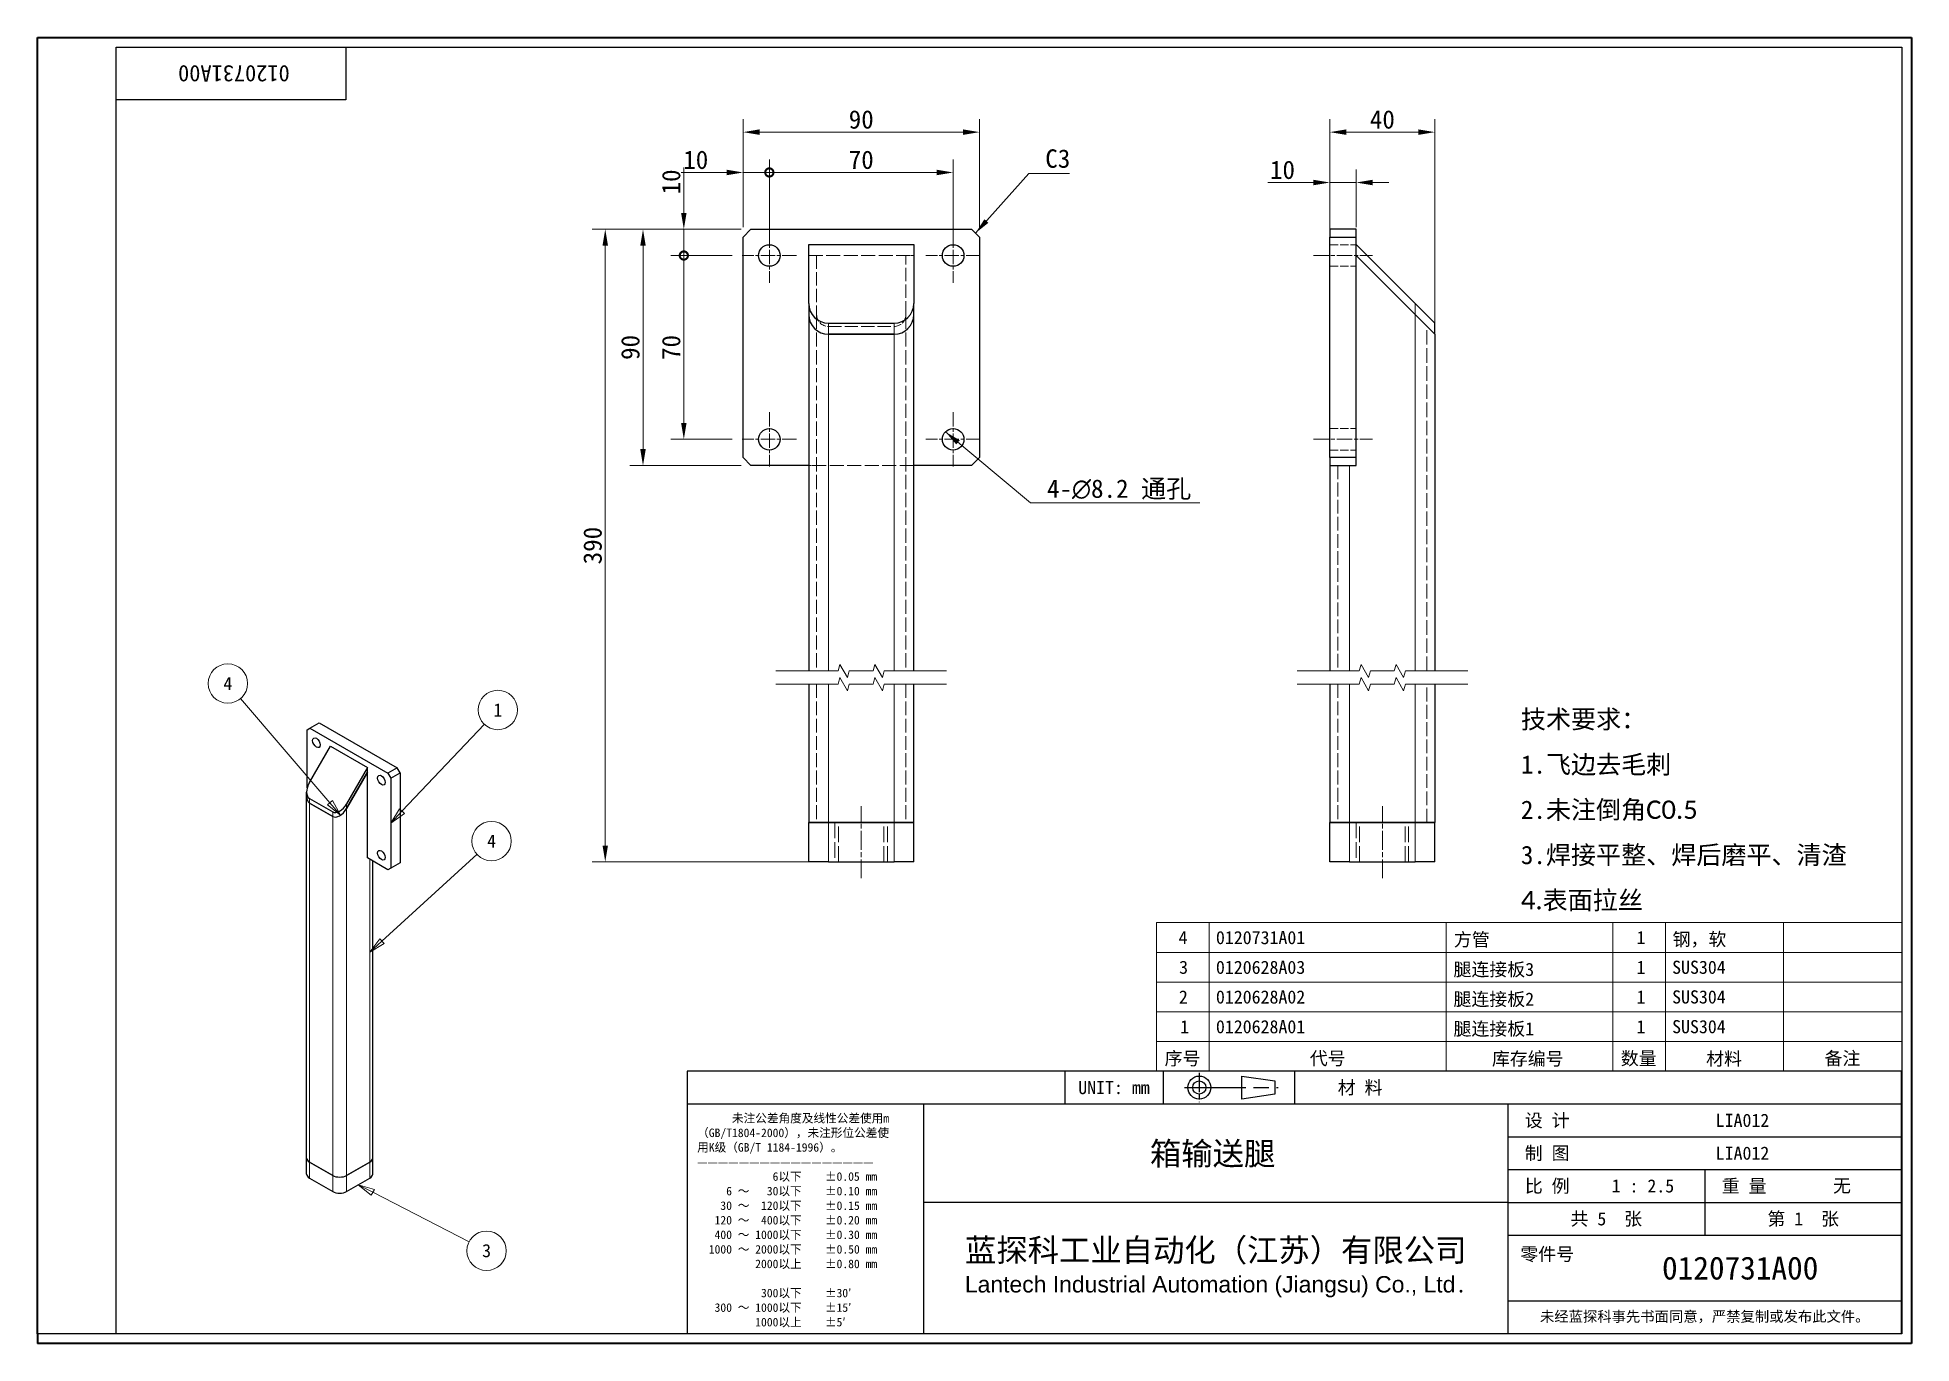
# Model space of a CAD drawing. Header units: millimetres. Extents: x 15 to 729, y 14 to 511.
import ezdxf
from ezdxf.enums import TextEntityAlignment as Align

# ---------------------------------------------------------------- set-up
doc = ezdxf.new("R2010")
doc.units = ezdxf.units.MM
doc.header["$LTSCALE"] = 2.5
doc.linetypes.add('CHAIN', pattern=[0.3543, 0.2362, -0.0295, 0.0591, -0.0295])
doc.linetypes.add('DASHED', pattern=[0.2067, 0.1654, -0.0413])
for name, color, linetype, lineweight in [('1', 7, 'Continuous', 18), ('可见 (ISO)', 7, 'Continuous', 25), ('可见窄的 (ISO)', 7, 'Continuous', 18), ('图框 (ISO)', 7, 'Continuous', 35), ('标题 (ISO)', 7, 'Continuous', 25)]:
    doc.layers.add(name, color=color, linetype=linetype, lineweight=lineweight)
for name, color, linetype, lineweight, true_color in [('中心标记 (ISO)', 1, 'CHAIN', 18, 0xff0000), ('中心线 (ISO)', 1, 'CHAIN', 18, 0xff0000), ('尺寸 (ISO)', 7, 'Continuous', 18, 0x008000), ('折线 (ISO)', 7, 'Continuous', 18, 0x008000), ('符号 (ISO)', 7, 'Continuous', 18, 0x008000), ('隐藏 (ISO)', 5, 'DASHED', 18, 0x0000ff)]:
    doc.layers.add(name, color=color, linetype=linetype, lineweight=lineweight, true_color=true_color)
doc.styles.add('文本样式164', font='SimSun.ttf')
doc.styles.add('文本样式165', font='SimSun.ttf')
doc.styles.add('文本样式74', font='SimSun.ttf')
doc.styles.add('最新国标', font='simfang.ttf')
doc.styles.add('注释文本 (ISO)', font='simfang.ttf')
doc.dimstyles.new('默认 (GB)', dxfattribs={"dimscale": 2.5, "dimtxt": 2.8, "dimasz": 2.5, "dimexe": 2, "dimexo": 1.5, "dimgap": 0.5, "dimtad": 1, "dimtoh": 1, "dimdsep": 46, "dimtxsty": '最新国标', "dimcen": 0.09, "dimdle": 10, "dimclrd": 256, "dimclre": 256, "dimclrt": 256, "dimaunit": 1, "dimadec": 3, "dimazin": 2, "dimtfac": 0.535714, "dimtdec": 3, "dimtmove": 0, "dimatfit": 3, "dimfxl": 0, "dimtolj": 1, "dimlwd": -1, "dimlwe": -1, "dimarcsym": 0})
doc.dimstyles.new('默认 (GB)$7', dxfattribs={"dimscale": 2.5, "dimtxt": 2.8, "dimasz": 2.5, "dimexe": 2, "dimexo": 1.5, "dimgap": 0.5, "dimtad": 1, "dimtoh": 1, "dimdsep": 46, "dimtxsty": '最新国标', "dimcen": 0.09, "dimdle": 10, "dimclrd": 256, "dimclre": 256, "dimclrt": 256, "dimaunit": 1, "dimadec": 3, "dimazin": 2, "dimtfac": 0.535714, "dimtdec": 3, "dimtmove": 0, "dimatfit": 3, "dimfxl": 0, "dimtolj": 1, "dimlwd": -1, "dimlwe": -1, "dimarcsym": 0})

# ---------------------------------------------------------------- blocks, each defined once
blk = doc.blocks.new('图框 最新国标')
at = {"layer": '图框 (ISO)'}
for p, q in [((6, 7), (6, 204.5)), ((6, 204.5), (291.5, 204.5)), ((291.5, 204.5), (291.5, 5.5)), ((6, 7), (6, 5.5)), ((6, 7), (6, 5.5)), ((291.5, 5.5), (6, 5.5))]:
    blk.add_line(p, q, dxfattribs=at)
at = {"layer": '图框 (ISO)', "color": 7, "linetype": 'Continuous', "lineweight": 25}
for p, q in [((18, 203), (290, 203)), ((18, 7), (18, 203)), ((18, 203), (290, 203)), ((53, 203), (53, 195)), ((290, 203), (290, 7)), ((290, 203), (290, 7)), ((53, 195), (18, 195)), ((290, 7), (6, 7)), ((290, 7), (18, 7))]:
    blk.add_line(p, q, dxfattribs=at)
at = {"layer": '图框 (ISO)', "style": '文本样式74'}
blk.add_attdef('零件代号_001', (44.43, 200.25), '', height=2.5, rotation=180, dxfattribs=at)
blk = doc.blocks.new('标题栏 最新国标')
at = {"layer": '标题 (ISO)'}
for p, q in [((381.98, -183.84), (196.98, -183.84)), ((196.98, -183.84), (196.98, -223.84)), ((254.48, -183.84), (254.48, -188.84)), ((269.48, -183.84), (269.48, -188.84)), ((281.48, -188.09), (281.48, -184.59)), ((281.48, -184.59), (286.48, -185.34)), ((286.48, -185.34), (286.48, -187.34)), ((289.48, -183.84), (289.48, -188.84)), ((381.98, -223.84), (381.98, -183.84)), ((383.48, -183.84), (383.48, -225.34)), ((286.48, -187.34), (281.48, -188.09)), ((196.98, -188.84), (381.98, -188.84)), ((232.98, -188.84), (232.98, -223.84)), ((321.98, -188.84), (321.98, -223.84)), ((321.98, -193.84), (381.98, -193.84)), ((321.98, -198.84), (381.98, -198.84)), ((351.98, -198.84), (351.98, -208.84)), ((321.98, -203.84), (232.98, -203.84)), ((321.98, -203.84), (381.98, -203.84)), ((321.98, -208.84), (381.98, -208.84)), ((321.98, -218.84), (381.98, -218.84)), ((196.98, -223.84), (381.98, -223.84)), ((383.48, -225.34), (196.98, -225.34))]:
    blk.add_line(p, q, dxfattribs=at)
at = {"layer": '标题 (ISO)', "linetype": 'CHAIN', "ltscale": 5.000333}
blk.add_line((274.98, -184.09), (274.98, -188.59), dxfattribs=at)
at = {"layer": '标题 (ISO)', "linetype": 'CHAIN', "ltscale": 15.834605}
blk.add_line((272.73, -186.34), (286.98, -186.34), dxfattribs=at)
at = {"layer": '标题 (ISO)'}
for radius in [1.75, 1]:
    blk.add_circle((274.98, -186.34), radius, dxfattribs=at)
at = {"layer": '1', "style": '文本样式164'}
for s, p in [('UNIT: mm', (261.98, -186.34)), ('材 料', (299.48, -186.34)), ('设 计', (327.98, -191.34)), ('制 图', (327.98, -196.34)), ('比 例', (327.98, -201.34)), ('重 量', (357.98, -201.34)), ('共 5  张', (336.98, -206.34)), ('第 1  张', (366.98, -206.34))]:
    blk.add_text(s, height=2, dxfattribs=at).set_placement(p, align=Align.MIDDLE_CENTER)
at = {"layer": '标题 (ISO)', "style": '注释文本 (ISO)'}
for s, insert, char_height, attachment_point, line_spacing_factor in [('\\fSimSun|b0|i0;{\\H1.3000;      未注公差角度及线性公差使用m\\P}\\fSimSun|b0|i0;{\\H1.3000;（GB/T1804-2000），未注形位公差使\\P}\\fSimSun|b0|i0;{\\H1.3000;用K级（GB/T 1184-1996）。\\P}\\fSimSun|b0|i0;{\\H1.3000;—————————————————\\P}\\fSimSun|b0|i0;{\\H1.3000;             6以下    ±0.05 mm\\P}\\fSimSun|b0|i0;{\\H1.3000;     6 ～   30以下    ±0.10 mm\\P}\\fSimSun|b0|i0;{\\H1.3000;    30 ～  120以下    ±0.15 mm\\P}\\fSimSun|b0|i0;{\\H1.3000;   120 ～  400以下    ±0.20 mm\\P}\\fSimSun|b0|i0;{\\H1.3000;   400 ～ 1000以下    ±0.30 mm\\P}\\fSimSun|b0|i0;{\\H1.3000;  1000 ～ 2000以下    ±0.50 mm\\P}\\fSimSun|b0|i0;{\\H1.3000;          2000以上    ±0.80 mm\\P}\\fSimSun|b0|i0;{\\H1.3000;\\P}\\fSimSun|b0|i0;{\\H1.3000;           300以下    ±30′\\P}\\fSimSun|b0|i0;{\\H1.3000;   300 ～ 1000以下    ±15′\\P}\\fSimSun|b0|i0;{\\H1.3000;          1000以上    ±5′}', (198.48, -206.63), 1.3, 4, 1.023913), ('{\\fMicrosoft YaHei|b0|i0|c134|p34;\\H1.75x;蓝探科工业自动化（江苏）有限公司\\P\\fArial|b0|i0|c0|p34;\\H0.71429x;Lantech Industrial Automation (Jiangsu) Co., Ltd\\fFangSong|b0|i0|c134|p49;.\\H1.15195x; }', (277.48, -213.84), 2, 5, 0.978695)]:
    blk.add_mtext(s, dxfattribs=dict(at, insert=insert, char_height=char_height, attachment_point=attachment_point, line_spacing_factor=line_spacing_factor))
at = {"layer": '标题 (ISO)', "attachment_point": 5, "style": '注释文本 (ISO)'}
for s, insert, char_height in [('\\fFangSong|b0|i0;零件号', (327.98, -211.84), 2), ('\\fSimSun|b0|i0;{\\H1.6000;未经蓝探科事先书面同意，严禁复制或发布此文件。}', (351.98, -221.34), 1.6)]:
    blk.add_mtext(s, dxfattribs=dict(at, insert=insert, char_height=char_height))
at = {"layer": '标题 (ISO)', "style": '注释文本 (ISO)'}
blk.add_attdef('材料', text='', height=2, dxfattribs=at).set_placement((324.48, -186.34), align=Align.MIDDLE_CENTER)
at = {"layer": '标题 (ISO)'}
for tag, p, height, style in [('设计人_001', (353.65, -192.33), 2, '注释文本 (ISO)'), ('库存编号_001', (267.46, -198.15), 3.5, '文本样式165'), ('设计人_001', (353.65, -197.33), 2, '注释文本 (ISO)'), ('视图比例_001', (337.8, -202.33), 2, '注释文本 (ISO)'), ('质量\\P3;_001', (371.53, -202.3), 2, '注释文本 (ISO)'), ('零件代号_001', (345.48, -215.59), 3.5, '文本样式165')]:
    blk.add_attdef(tag, p, '', height=height, dxfattribs=dict(at, style=style))
blk = doc.blocks.new('明细栏')
at = {"layer": '符号 (ISO)'}
for p, q in [((290, 69.63), (176.48, 69.63)), ((176.48, 69.63), (176.48, 51.53)), ((184.48, 69.63), (184.48, 51.53)), ((220.6, 69.63), (220.6, 51.53)), ((246, 69.63), (246, 51.53)), ((254, 69.63), (254, 51.53)), ((272, 69.63), (272, 51.53)), ((290, 69.63), (290, 51.53)), ((290, 65.1), (176.48, 65.1)), ((290, 60.58), (176.48, 60.58)), ((290, 56.05), (176.48, 56.05)), ((290, 51.53), (176.48, 51.53)), ((176.48, 47), (176.48, 51.53)), ((184.48, 47), (184.48, 51.53)), ((220.6, 47), (220.6, 51.53)), ((246, 47), (246, 51.53)), ((254, 47), (254, 51.53)), ((272, 47), (272, 51.53)), ((290, 47), (290, 51.53)), ((290, 47), (176.48, 47))]:
    blk.add_line(p, q, dxfattribs=at)
at = {"layer": '符号 (ISO)', "char_height": 2, "attachment_point": 7, "style": '注释文本 (ISO)'}
for s, insert in [('4', (179.84, 66.35)), ('0120731A01', (185.53, 66.32)), ('方管', (221.79, 65.83)), ('1', (249.61, 66.35)), ('钢，软', (255.1, 65.81)), ('3', (179.92, 61.8)), ('0120628A03', (185.53, 61.79)), ('腿连接板3', (221.73, 61.28)), ('1', (249.61, 61.82)), ('SUS304', (255.03, 61.8)), ('2', (179.89, 57.3)), ('0120628A02', (185.53, 57.27)), ('腿连接板2', (221.73, 56.75)), ('1', (249.61, 57.3)), ('SUS304', (255.03, 57.28)), ('1', (180.09, 52.77)), ('0120628A01', (185.53, 52.74)), ('腿连接板1', (221.73, 52.23)), ('1', (249.61, 52.77)), ('SUS304', (255.03, 52.75)), ('序号', (177.71, 47.71)), ('代号', (199.83, 47.73)), ('库存编号', (227.58, 47.66)), ('数量', (247.21, 47.72)), ('材料', (260.21, 47.68)), ('备注', (278.25, 47.74))]:
    blk.add_mtext(s, dxfattribs=dict(at, insert=insert))
blk = doc.blocks.new('引出序号1')
at = {"layer": '符号 (ISO)'}
for p, q in [((61.53, 86.61), (74.08, 99.85)), ((61.17, 86.95), (59.81, 84.8)), ((61.53, 86.61), (59.81, 84.8)), ((59.81, 84.8), (61.9, 86.27)), ((61.9, 86.27), (61.17, 86.95))]:
    blk.add_line(p, q, dxfattribs=at)
at = {"layer": '符号 (ISO)', "flags": 128}
blk.add_lwpolyline([(61.17, 86.95), (59.81, 84.8), (61.9, 86.27), (61.17, 86.95)], dxfattribs=at)
at = {"layer": '符号 (ISO)'}
blk.add_circle((76.13, 102.03), 3, dxfattribs=at)
blk.add_solid([(61.17, 86.95), (59.81, 84.8), (61.9, 86.27), (61.17, 86.95)], dxfattribs=at)
at = {"layer": '符号 (ISO)', "insert": (76.13, 102.03), "char_height": 2, "attachment_point": 5, "style": '注释文本 (ISO)'}
blk.add_mtext('1', dxfattribs=at)
blk = doc.blocks.new('引出序号2')
at = {"layer": '符号 (ISO)'}
for p, q in [((58.48, 66.81), (72.97, 80.04)), ((58.14, 67.18), (56.63, 65.13)), ((58.48, 66.81), (56.63, 65.13)), ((56.63, 65.13), (58.82, 66.44)), ((58.82, 66.44), (58.14, 67.18))]:
    blk.add_line(p, q, dxfattribs=at)
at = {"layer": '符号 (ISO)', "flags": 128}
blk.add_lwpolyline([(58.14, 67.18), (56.63, 65.13), (58.82, 66.44), (58.14, 67.18)], dxfattribs=at)
at = {"layer": '符号 (ISO)'}
blk.add_circle((75.18, 82.06), 3, dxfattribs=at)
blk.add_solid([(58.14, 67.18), (56.63, 65.13), (58.82, 66.44), (58.14, 67.18)], dxfattribs=at)
at = {"layer": '符号 (ISO)', "insert": (75.18, 82.06), "char_height": 2, "attachment_point": 5, "style": '注释文本 (ISO)'}
blk.add_mtext('4', dxfattribs=at)
blk = doc.blocks.new('引出序号3')
at = {"layer": '符号 (ISO)'}
for p, q in [((50.54, 87.9), (36.95, 103.79)), ((50.92, 88.22), (50.16, 87.57)), ((50.16, 87.57), (52.16, 86)), ((50.54, 87.9), (52.16, 86)), ((52.16, 86), (50.92, 88.22))]:
    blk.add_line(p, q, dxfattribs=at)
at = {"layer": '符号 (ISO)', "flags": 128}
blk.add_lwpolyline([(50.16, 87.57), (52.16, 86), (50.92, 88.22), (50.16, 87.57)], dxfattribs=at)
at = {"layer": '符号 (ISO)'}
blk.add_circle((35.01, 106.07), 3, dxfattribs=at)
blk.add_solid([(50.16, 87.57), (52.16, 86), (50.92, 88.22), (50.16, 87.57)], dxfattribs=at)
at = {"layer": '符号 (ISO)', "insert": (35.01, 106.07), "char_height": 2, "attachment_point": 5, "style": '注释文本 (ISO)'}
blk.add_mtext('4', dxfattribs=at)
blk = doc.blocks.new('引出序号4')
at = {"layer": '符号 (ISO)'}
for p, q in [((57.09, 28.54), (54.86, 29.68)), ((57.32, 28.98), (54.86, 29.68)), ((54.86, 29.68), (56.86, 28.09)), ((56.86, 28.09), (57.32, 28.98)), ((57.09, 28.54), (71.76, 21))]:
    blk.add_line(p, q, dxfattribs=at)
at = {"layer": '符号 (ISO)', "flags": 128}
blk.add_lwpolyline([(57.32, 28.98), (54.86, 29.68), (56.86, 28.09), (57.32, 28.98)], dxfattribs=at)
at = {"layer": '符号 (ISO)'}
blk.add_circle((74.42, 19.63), 3, dxfattribs=at)
blk.add_solid([(57.32, 28.98), (54.86, 29.68), (56.86, 28.09), (57.32, 28.98)], dxfattribs=at)
at = {"layer": '符号 (ISO)', "insert": (74.42, 19.64), "char_height": 2, "attachment_point": 5, "style": '注释文本 (ISO)'}
blk.add_mtext('3', dxfattribs=at)
blk = doc.blocks.new('_DotSmall')
at = {"color": 0, "linetype": 'ByBlock', "const_width": 0.5}
blk.add_lwpolyline([(-0.0625, 0, 1), (0.0625, 0, 1)], format="xyb", close=True, dxfattribs=at)
blk = doc.blocks.new('*D10')
at = {"layer": 'Defpoints', "color": 0, "transparency": 16777216}
for p in [(293.74, 459.83), (283.74, 435.19), (293.74, 428.19)]:
    blk.add_point(p, dxfattribs=at)
at = {"layer": '尺寸 (ISO)', "color": 116, "true_color": 0x00803f, "transparency": 16777216}
for p, q in [((283.74, 438.94), (283.74, 464.83)), ((293.74, 431.94), (293.74, 464.83)), ((277.49, 459.83), (260.18, 459.83)), ((293.74, 459.83), (283.74, 459.83)), ((293.74, 459.83), (306.24, 459.83))]:
    blk.add_line(p, q, dxfattribs=at)
blk.add_solid([(277.49, 460.87), (277.49, 458.78), (283.74, 459.83)], dxfattribs=at)
at = {"layer": '尺寸 (ISO)', "color": 116, "true_color": 0x00803f, "transparency": 16777216, "xscale": 6.25, "yscale": 6.25, "zscale": 6.25, "rotation": 180}
blk.add_blockref('_DotSmall', (293.74, 459.83), dxfattribs=at)
at = {"layer": '尺寸 (ISO)', "transparency": 16777216, "insert": (265.71, 464.62), "char_height": 7, "attachment_point": 5, "style": '最新国标'}
blk.add_mtext('\\A1;10', dxfattribs=at)
blk = doc.blocks.new('*D12')
at = {"layer": 'Defpoints', "color": 0, "transparency": 16777216}
for p in [(363.74, 459.83), (293.74, 428.19), (363.74, 428.19)]:
    blk.add_point(p, dxfattribs=at)
at = {"layer": '尺寸 (ISO)', "color": 116, "true_color": 0x00803f, "transparency": 16777216}
for p, q in [((293.74, 431.94), (293.74, 464.83)), ((363.74, 431.94), (363.74, 464.83)), ((293.74, 459.83), (357.49, 459.83))]:
    blk.add_line(p, q, dxfattribs=at)
blk.add_solid([(357.49, 460.87), (357.49, 458.78), (363.74, 459.83)], dxfattribs=at)
at = {"layer": '尺寸 (ISO)', "color": 116, "true_color": 0x00803f, "transparency": 16777216, "xscale": 6.25, "yscale": 6.25, "zscale": 6.25, "rotation": 180}
blk.add_blockref('_DotSmall', (293.74, 459.83), dxfattribs=at)
at = {"layer": '尺寸 (ISO)', "transparency": 16777216, "insert": (328.74, 464.62), "char_height": 7, "attachment_point": 5, "style": '最新国标'}
blk.add_mtext('\\A1;70', dxfattribs=at)
blk = doc.blocks.new('*D13')
at = {"layer": 'Defpoints', "color": 0, "transparency": 16777216}
for p in [(261.17, 428.19), (283.39, 428.19), (283.39, 358.19)]:
    blk.add_point(p, dxfattribs=at)
at = {"layer": '尺寸 (ISO)', "color": 116, "true_color": 0x00803f, "transparency": 16777216}
for p, q in [((279.64, 428.19), (256.17, 428.19)), ((261.17, 364.44), (261.17, 428.19)), ((279.64, 358.19), (256.17, 358.19))]:
    blk.add_line(p, q, dxfattribs=at)
blk.add_solid([(260.13, 364.44), (262.21, 364.44), (261.17, 358.19)], dxfattribs=at)
at = {"layer": '尺寸 (ISO)', "color": 116, "true_color": 0x00803f, "transparency": 16777216, "xscale": 6.25, "yscale": 6.25, "zscale": 6.25, "rotation": 90}
blk.add_blockref('_DotSmall', (261.17, 428.19), dxfattribs=at)
at = {"layer": '尺寸 (ISO)', "transparency": 16777216, "insert": (256.38, 393.17), "char_height": 7, "attachment_point": 5, "rotation": 90, "style": '最新国标'}
blk.add_mtext('\\A1;70', dxfattribs=at)
blk = doc.blocks.new('*D14')
at = {"layer": 'Defpoints', "color": 0, "transparency": 16777216}
for p in [(261.17, 438.19), (286.74, 438.19), (283.39, 428.19)]:
    blk.add_point(p, dxfattribs=at)
at = {"layer": '尺寸 (ISO)', "color": 116, "true_color": 0x00803f, "transparency": 16777216}
for p, q in [((261.17, 444.44), (261.17, 461.75)), ((282.99, 438.19), (256.17, 438.19)), ((261.17, 428.19), (261.17, 438.19)), ((279.64, 428.19), (256.17, 428.19)), ((261.17, 428.19), (261.17, 421.94))]:
    blk.add_line(p, q, dxfattribs=at)
blk.add_solid([(260.13, 444.44), (262.21, 444.44), (261.17, 438.19)], dxfattribs=at)
at = {"layer": '尺寸 (ISO)', "color": 116, "true_color": 0x00803f, "transparency": 16777216, "xscale": 6.25, "yscale": 6.25, "zscale": 6.25, "rotation": 90}
blk.add_blockref('_DotSmall', (261.17, 428.19), dxfattribs=at)
at = {"layer": '尺寸 (ISO)', "transparency": 16777216, "insert": (256.38, 456.22), "char_height": 7, "attachment_point": 5, "rotation": 90, "style": '最新国标'}
blk.add_mtext('\\A1;10', dxfattribs=at)
blk = doc.blocks.new('*D15')
at = {"layer": 'Defpoints', "color": 0, "transparency": 16777216}
for p in [(373.74, 475.19), (283.74, 435.19), (373.74, 435.19)]:
    blk.add_point(p, dxfattribs=at)
at = {"layer": '尺寸 (ISO)', "color": 116, "true_color": 0x00803f, "transparency": 16777216}
for p, q in [((283.74, 438.94), (283.74, 480.19)), ((373.74, 438.94), (373.74, 480.19)), ((289.99, 475.19), (367.49, 475.19))]:
    blk.add_line(p, q, dxfattribs=at)
for points in [[(289.99, 476.24), (289.99, 474.15), (283.74, 475.19)], [(367.49, 476.24), (367.49, 474.15), (373.74, 475.19)]]:
    blk.add_solid(points, dxfattribs=at)
at = {"layer": '尺寸 (ISO)', "transparency": 16777216, "insert": (328.74, 479.98), "char_height": 7, "attachment_point": 5, "style": '最新国标'}
blk.add_mtext('\\A1;90', dxfattribs=at)
blk = doc.blocks.new('*D16')
at = {"layer": 'Defpoints', "color": 0, "transparency": 16777216}
for p in [(286.74, 438.19), (245.62, 348.19), (286.74, 348.19)]:
    blk.add_point(p, dxfattribs=at)
at = {"layer": '尺寸 (ISO)', "color": 116, "true_color": 0x00803f, "transparency": 16777216}
for p, q in [((282.99, 438.19), (240.62, 438.19)), ((245.62, 431.94), (245.62, 354.44)), ((282.99, 348.19), (240.62, 348.19))]:
    blk.add_line(p, q, dxfattribs=at)
for points in [[(244.58, 431.94), (246.66, 431.94), (245.62, 438.19)], [(244.58, 354.44), (246.66, 354.44), (245.62, 348.19)]]:
    blk.add_solid(points, dxfattribs=at)
at = {"layer": '尺寸 (ISO)', "transparency": 16777216, "insert": (240.83, 393.19), "char_height": 7, "attachment_point": 5, "rotation": 90, "style": '最新国标'}
blk.add_mtext('\\A1;90', dxfattribs=at)
blk = doc.blocks.new('*D17')
at = {"layer": 'Defpoints', "color": 0, "transparency": 16777216}
for p in [(517.21, 456), (507.21, 435.19), (517.21, 435.19)]:
    blk.add_point(p, dxfattribs=at)
at = {"layer": '尺寸 (ISO)', "color": 116, "true_color": 0x00803f, "transparency": 16777216}
for p, q in [((507.21, 438.94), (507.21, 461)), ((517.21, 438.94), (517.21, 461)), ((500.96, 456), (483.65, 456)), ((517.21, 456), (507.21, 456)), ((523.46, 456), (529.71, 456))]:
    blk.add_line(p, q, dxfattribs=at)
for points in [[(500.96, 457.04), (500.96, 454.95), (507.21, 456)], [(523.46, 457.04), (523.46, 454.95), (517.21, 456)]]:
    blk.add_solid(points, dxfattribs=at)
at = {"layer": '尺寸 (ISO)', "transparency": 16777216, "insert": (489.18, 460.79), "char_height": 7, "attachment_point": 5, "style": '最新国标'}
blk.add_mtext('\\A1;10', dxfattribs=at)
blk = doc.blocks.new('*D18')
at = {"layer": 'Defpoints', "color": 0, "transparency": 16777216}
for p in [(547.21, 475.19), (547.21, 398.19), (507.21, 348.19)]:
    blk.add_point(p, dxfattribs=at)
at = {"layer": '尺寸 (ISO)', "color": 116, "true_color": 0x00803f, "transparency": 16777216}
for p, q in [((507.21, 351.94), (507.21, 480.19)), ((547.21, 401.94), (547.21, 480.19)), ((513.46, 475.19), (540.96, 475.19))]:
    blk.add_line(p, q, dxfattribs=at)
for points in [[(513.46, 476.24), (513.46, 474.15), (507.21, 475.19)], [(540.96, 476.24), (540.96, 474.15), (547.21, 475.19)]]:
    blk.add_solid(points, dxfattribs=at)
at = {"layer": '尺寸 (ISO)', "transparency": 16777216, "insert": (527.21, 479.98), "char_height": 7, "attachment_point": 5, "style": '最新国标'}
blk.add_mtext('\\A1;40', dxfattribs=at)
blk = doc.blocks.new('*D19')
at = {"layer": 'Defpoints', "color": 0, "transparency": 16777216}
for p in [(286.74, 438.19), (231.24, 197.2), (316.24, 197.2)]:
    blk.add_point(p, dxfattribs=at)
at = {"layer": '尺寸 (ISO)', "color": 116, "true_color": 0x00803f, "transparency": 16777216}
for p, q in [((282.99, 438.19), (226.24, 438.19)), ((231.24, 431.94), (231.24, 203.45)), ((312.49, 197.2), (226.24, 197.2))]:
    blk.add_line(p, q, dxfattribs=at)
for points in [[(230.2, 431.94), (232.28, 431.94), (231.24, 438.19)], [(230.2, 203.45), (232.28, 203.45), (231.24, 197.2)]]:
    blk.add_solid(points, dxfattribs=at)
at = {"layer": '尺寸 (ISO)', "transparency": 16777216, "insert": (226.45, 317.7), "char_height": 7, "attachment_point": 5, "rotation": 90, "style": '最新国标'}
blk.add_mtext('\\A1;390', dxfattribs=at)

msp = doc.modelspace()

# ---------------------------------------------------------------- linework, layer by layer
at = {"layer": '中心标记 (ISO)', "ltscale": 9.200697}
for p, q in [((293.7412, 438.5439), (293.7412, 417.8439)), ((363.7412, 438.5439), (363.7412, 417.8439)), ((304.0912, 428.1939), (283.3912, 428.1939)), ((374.0912, 428.1939), (353.3912, 428.1939)), ((293.7412, 368.5439), (293.7412, 347.8439)), ((363.7412, 368.5439), (363.7412, 347.8439)), ((304.0912, 358.1939), (283.3912, 358.1939)), ((374.0912, 358.1939), (353.3912, 358.1939))]:
    msp.add_line(p, q, dxfattribs=at)
at = {"layer": '中心线 (ISO)', "ltscale": 10.000767}
for p, q in [((500.9579, 428.1939), (523.4579, 428.1939)), ((500.9579, 358.1939), (523.4579, 358.1939))]:
    msp.add_line(p, q, dxfattribs=at)
at = {"layer": '中心线 (ISO)', "ltscale": 12.223182}
for p, q in [((328.7412, 190.953), (328.7412, 218.453)), ((527.2079, 190.953), (527.2079, 218.453))]:
    msp.add_line(p, q, dxfattribs=at)
at = {"layer": '可见 (ISO)'}
for p, q in [((283.7412, 435.1939), (286.7412, 438.1939)), ((286.7412, 438.1939), (370.7412, 438.1939)), ((370.7412, 438.1939), (373.7412, 435.1939)), ((507.2079, 438.1939), (507.2079, 435.1939)), ((517.2079, 438.1939), (507.2079, 438.1939)), ((517.2079, 435.1939), (517.2079, 438.1939)), ((283.7412, 351.1939), (283.7412, 435.1939)), ((308.7412, 432.4365), (348.7412, 432.4365)), ((308.7412, 409.9365), (308.7412, 432.4365)), ((348.7412, 432.4365), (348.7412, 409.9365)), ((373.7412, 435.1939), (373.7412, 351.1939)), ((507.2079, 435.1939), (517.2079, 435.1939)), ((507.2079, 351.1939), (507.2079, 435.1939)), ((517.2079, 351.1939), (517.2079, 435.1939)), ((539.7079, 409.9365), (517.2079, 432.4365)), ((539.7079, 405.6939), (517.2079, 428.1939)), ((517.2079, 428.1939), (539.7079, 405.6939)), ((308.7412, 409.9365), (308.7412, 405.6939)), ((348.7412, 405.6939), (348.7412, 409.9365)), ((539.7079, 409.9365), (547.2079, 402.4365)), ((308.7412, 405.6939), (308.7412, 269.9299)), ((316.2412, 402.4365), (341.2412, 402.4365)), ((348.7412, 269.9299), (348.7412, 405.6939)), ((539.7079, 405.6939), (547.2079, 398.1939)), ((547.2079, 398.1939), (539.7079, 405.6939)), ((547.2079, 398.1939), (547.2079, 402.4365)), ((341.2412, 398.1939), (316.2412, 398.1939)), ((316.2412, 398.1939), (341.2412, 398.1939)), ((547.2079, 398.1939), (547.2079, 269.9299)), ((286.7412, 348.1939), (283.7412, 351.1939)), ((373.7412, 351.1939), (370.7412, 348.1939)), ((507.2079, 351.1939), (507.2079, 348.1939)), ((517.2079, 351.1939), (507.2079, 351.1939)), ((517.2079, 348.1939), (517.2079, 351.1939)), ((308.7412, 348.1939), (286.7412, 348.1939)), ((370.7412, 348.1939), (348.7412, 348.1939)), ((507.2079, 348.1939), (517.2079, 348.1939)), ((507.2079, 348.1939), (507.2079, 269.9299)), ((308.7412, 264.9299), (308.7412, 212.203)), ((348.7412, 212.203), (348.7412, 264.9299)), ((507.2079, 264.9299), (507.2079, 212.203)), ((547.2079, 264.9299), (547.2079, 212.203)), ((118.7766, 248.1198), (122.3121, 250.1611)), ((122.3121, 250.1611), (152.0106, 233.0146)), ((117.7159, 247.5074), (118.7766, 248.1198)), ((117.7159, 225.3715), (117.7159, 247.5074)), ((118.7766, 248.1198), (148.475, 230.9734)), ((118.5998, 227.5003), (126.5547, 241.2786)), ((126.5547, 241.2786), (140.6969, 233.1137)), ((140.6969, 233.1137), (132.7419, 219.3353)), ((140.6969, 231.3816), (132.7419, 217.6033)), ((132.7419, 217.6033), (140.6969, 231.3816)), ((140.6969, 231.3816), (140.6969, 233.1137)), ((140.6969, 198.7218), (140.6969, 231.3816)), ((152.0106, 233.0146), (148.475, 230.9734)), ((148.475, 230.9734), (149.5357, 229.1363)), ((149.5357, 229.1363), (153.0712, 231.1775)), ((149.5357, 229.1363), (149.5357, 194.8434)), ((153.0712, 231.1775), (152.0106, 233.0146)), ((153.0712, 231.1775), (153.0712, 196.8847)), ((117.5014, 222.0722), (117.5014, 223.8043)), ((117.5014, 84.4122), (117.5014, 222.0722)), ((118.5998, 221.3765), (127.4386, 216.2734)), ((127.4386, 214.5414), (118.5998, 219.6445)), ((118.5998, 219.6445), (127.4386, 214.5414)), ((308.7412, 212.203), (316.2412, 212.203)), ((308.7412, 197.203), (308.7412, 212.203)), ((316.2412, 212.203), (308.7412, 212.203)), ((341.2412, 212.203), (316.2412, 212.203)), ((316.2412, 212.203), (341.2412, 212.203)), ((341.2412, 212.203), (348.7412, 212.203)), ((348.7412, 212.203), (341.2412, 212.203)), ((348.7412, 197.203), (348.7412, 212.203)), ((507.2079, 212.203), (514.7079, 212.203)), ((507.2079, 197.203), (507.2079, 212.203)), ((514.7079, 212.203), (507.2079, 212.203)), ((539.7079, 212.203), (514.7079, 212.203)), ((514.7079, 212.203), (539.7079, 212.203)), ((539.7079, 212.203), (547.2079, 212.203)), ((547.2079, 212.203), (539.7079, 212.203)), ((547.2079, 197.203), (547.2079, 212.203)), ((148.475, 194.231), (140.6969, 198.7218)), ((142.6791, 84.4122), (142.6791, 197.5773)), ((149.5357, 194.8434), (148.475, 194.231)), ((153.0712, 196.8847), (149.5357, 194.8434)), ((316.2412, 197.203), (308.7412, 197.203)), ((316.2412, 197.203), (341.2412, 197.203)), ((348.7412, 197.203), (341.2412, 197.203)), ((514.7079, 197.203), (507.2079, 197.203)), ((514.7079, 197.203), (539.7079, 197.203)), ((547.2079, 197.203), (539.7079, 197.203)), ((117.5014, 78.2885), (117.5014, 84.4122)), ((127.4386, 77.7782), (118.5998, 82.8813)), ((118.5998, 82.8813), (127.4386, 77.7782)), ((141.5808, 82.8813), (132.7419, 77.7782)), ((132.7419, 77.7782), (141.5808, 82.8813)), ((142.6791, 78.2885), (142.6791, 84.4122)), ((118.5998, 76.7576), (127.4386, 71.6545)), ((132.7419, 71.6545), (141.5808, 76.7576))]:
    msp.add_line(p, q, dxfattribs=at)
for centre in [(293.7412, 428.1939), (363.7412, 428.1939), (293.7412, 358.1939), (363.7412, 358.1939)]:
    msp.add_circle(centre, 4.1, dxfattribs=at)
for centre, start, end in [((316.2412, 409.9365), 180, 270), ((341.2412, 409.9365), 270, 0), ((316.2412, 405.6939), 180, 270), ((316.2412, 405.6939), 180, 270), ((341.2412, 405.6939), 270, 0), ((341.2412, 405.6939), 270, 0)]:
    msp.add_arc(centre, 7.5, start, end, dxfattribs=at)
for centre in [(121.2514, 242.6085), (146.0002, 228.3198), (146.0002, 199.7424)]:
    msp.add_ellipse(centre, major_axis=(1.025, -1.7754), ratio=0.57735027, dxfattribs=at)
for centre, major_axis, start_param, end_param in [((121.2514, 225.9693), (-2.6517, -4.5928), 4.71238898, 6.28318531), ((121.2514, 224.2373), (2.6517, 4.5928), 2.35619449, 3.14159265), ((121.2514, 224.2373), (-2.6517, -4.5928), 5.49778714, 6.28318531), ((130.0903, 220.8662), (-2.6517, -4.5928), 0, 1.57079633), ((130.0903, 219.1342), (2.6517, 4.5928), 3.14159265, 4.71238898), ((130.0903, 219.1342), (-2.6517, -4.5928), 0, 1.57079633), ((121.2514, 84.4122), (-3.75, 0), 0, 0.78539816), ((121.2514, 84.4122), (-3.75, 0), 0, 0.78539816), ((138.9291, 84.4122), (3.75, 0), 5.49778714, 6.28318531), ((138.9291, 84.4122), (3.75, 0), 5.49778714, 6.28318531), ((121.2514, 78.2885), (-3.75, 0), 0, 0.78539816), ((130.0903, 79.3091), (-3.75, 0), 0.78539816, 2.35619449), ((130.0903, 79.3091), (3.75, 0), 3.92699082, 5.49778714), ((130.0903, 73.1854), (3.75, 0), 3.92699082, 5.49778714), ((138.9291, 78.2885), (3.75, 0), 5.49778714, 6.28318531)]:
    msp.add_ellipse(centre, major_axis=major_axis, ratio=0.57735027, start_param=start_param, end_param=end_param, dxfattribs=at)
at = {"layer": '可见窄的 (ISO)'}
for p, q in [((539.7079, 409.9365), (539.7079, 405.6939)), ((316.2412, 398.1939), (316.2412, 402.4365)), ((341.2412, 402.4365), (341.2412, 398.1939)), ((539.7079, 405.6939), (539.7079, 269.9299)), ((316.2412, 398.1939), (316.2412, 269.9299)), ((341.2412, 398.1939), (341.2412, 269.9299)), ((514.7079, 348.1939), (514.7079, 269.9299)), ((316.2412, 264.9299), (316.2412, 212.203)), ((341.2412, 264.9299), (341.2412, 212.203)), ((514.7079, 264.9299), (514.7079, 212.203)), ((539.7079, 264.9299), (539.7079, 212.203)), ((118.5998, 219.6445), (118.5998, 221.3765)), ((118.5998, 219.6445), (118.5998, 82.8813)), ((127.4386, 216.2734), (127.4386, 214.5414)), ((127.4386, 214.5414), (127.4386, 77.7782)), ((132.7419, 217.6033), (132.7419, 219.3353)), ((132.7419, 77.7782), (132.7419, 217.6033)), ((316.2412, 197.203), (316.2412, 212.203)), ((341.2412, 197.203), (341.2412, 212.203)), ((514.7079, 197.203), (514.7079, 212.203)), ((539.7079, 197.203), (539.7079, 212.203)), ((141.5808, 198.2115), (141.5808, 82.8813)), ((118.5998, 76.7576), (118.5998, 82.8813)), ((141.5808, 76.7576), (141.5808, 82.8813)), ((127.4386, 71.6545), (127.4386, 77.7782)), ((132.7419, 71.6545), (132.7419, 77.7782))]:
    msp.add_line(p, q, dxfattribs=at)
at = {"layer": '折线 (ISO)', "flags": 128}
for points in [[(296.2412, 269.9299), (319.9612, 269.9299), (320.6311, 272.4299), (323.5179, 267.4299), (324.1877, 269.9299), (333.2946, 269.9299), (333.9645, 272.4299), (336.8512, 267.4299), (337.5211, 269.9299), (361.2412, 269.9299)], [(494.7079, 269.9299), (518.428, 269.9299), (519.0979, 272.4299), (521.9846, 267.4299), (522.6545, 269.9299), (531.7613, 269.9299), (532.4312, 272.4299), (535.318, 267.4299), (535.9878, 269.9299), (559.7079, 269.9299)], [(296.2412, 264.9299), (319.9612, 264.9299), (320.6311, 267.4299), (323.5179, 262.4299), (324.1877, 264.9299), (333.2946, 264.9299), (333.9645, 267.4299), (336.8512, 262.4299), (337.5211, 264.9299), (361.2412, 264.9299)], [(494.7079, 264.9299), (518.428, 264.9299), (519.0979, 267.4299), (521.9846, 262.4299), (522.6545, 264.9299), (531.7613, 264.9299), (532.4312, 267.4299), (535.318, 262.4299), (535.9878, 264.9299), (559.7079, 264.9299)]]:
    msp.add_lwpolyline(points, dxfattribs=at)
at = {"layer": '隐藏 (ISO)', "ltscale": 7.618686}
for p, q in [((507.2079, 432.2939), (517.2079, 432.2939)), ((507.2079, 424.0939), (517.2079, 424.0939)), ((507.2079, 362.2939), (517.2079, 362.2939)), ((507.2079, 354.0939), (517.2079, 354.0939))]:
    msp.add_line(p, q, dxfattribs=at)
at = {"layer": '隐藏 (ISO)', "ltscale": 2.285536}
for p, q in [((311.7412, 428.1939), (308.7412, 428.1939)), ((348.7412, 428.1939), (345.7412, 428.1939)), ((308.7412, 348.1939), (311.7412, 348.1939)), ((345.7412, 348.1939), (348.7412, 348.1939))]:
    msp.add_line(p, q, dxfattribs=at)
at = {"layer": '隐藏 (ISO)', "ltscale": 12.901145}
for p, q in [((308.7412, 428.1939), (348.7412, 428.1939)), ((348.7412, 348.1939), (308.7412, 348.1939))]:
    msp.add_line(p, q, dxfattribs=at)
at = {"layer": '隐藏 (ISO)', "ltscale": 12.315357}
for p, q in [((311.7412, 428.1939), (311.7412, 405.6939)), ((345.7412, 405.6939), (345.7412, 428.1939))]:
    msp.add_line(p, q, dxfattribs=at)
at = {"layer": '隐藏 (ISO)', "ltscale": 13.136325}
for p, q in [((311.7412, 405.6939), (311.7412, 269.9299)), ((345.7412, 405.6939), (345.7412, 269.9299))]:
    msp.add_line(p, q, dxfattribs=at)
at = {"layer": '隐藏 (ISO)', "ltscale": 12.094824}
msp.add_line((316.2412, 401.1939), (341.2412, 401.1939), dxfattribs=at)
at = {"layer": '隐藏 (ISO)', "ltscale": 13.36938}
msp.add_line((544.2079, 269.9299), (544.2079, 401.1939), dxfattribs=at)
at = {"layer": '隐藏 (ISO)', "ltscale": 12.621177}
msp.add_line((510.2079, 348.1939), (510.2079, 269.9299), dxfattribs=at)
at = {"layer": '隐藏 (ISO)', "ltscale": 12.754462}
for p, q in [((311.7412, 264.9299), (311.7412, 212.203)), ((345.7412, 264.9299), (345.7412, 212.203)), ((510.2079, 264.9299), (510.2079, 212.203)), ((544.2079, 212.203), (544.2079, 264.9299))]:
    msp.add_line(p, q, dxfattribs=at)
at = {"layer": '隐藏 (ISO)', "ltscale": 14.513788}
for p, q in [((318.7412, 212.203), (318.7412, 197.203)), ((320.0942, 197.203), (320.0942, 212.203)), ((337.3882, 197.203), (337.3882, 212.203)), ((338.7412, 197.203), (338.7412, 212.203)), ((517.2079, 212.203), (517.2079, 197.203)), ((518.5609, 197.203), (518.5609, 212.203)), ((535.8549, 197.203), (535.8549, 212.203)), ((537.2079, 197.203), (537.2079, 212.203))]:
    msp.add_line(p, q, dxfattribs=at)
at = {"layer": '隐藏 (ISO)', "ltscale": 6.548586}
for centre, start, end in [((316.2412, 405.6939), 180, 270), ((341.2412, 405.6939), 270, 0)]:
    msp.add_arc(centre, 4.5, start, end, dxfattribs=at)

# ---------------------------------------------------------------- block references
at = {"xscale": 2.5, "yscale": 2.5, "zscale": 2.5}
msp.add_blockref('图框 最新国标', (0, 0), dxfattribs=at).add_auto_attribs({'零件代号_001': '0120731A00'})
ref = msp.add_blockref('标题栏 最新国标', (-229.9563, 577.1107), dxfattribs=dict(xscale=2.5, yscale=2.5, zscale=2.5))
ref.add_attrib('零件代号_001', '0120731A00', (633.7395, 38.125), dxfattribs={"layer": '标题 (ISO)', "height": 8.75, "style": '文本样式165'})
ref.add_attrib('库存编号_001', '箱输送腿', (438.6976, 81.7284), dxfattribs={"layer": '标题 (ISO)', "height": 8.75, "style": '文本样式165'})
ref.add_attrib('质量\\P3;_001', '无', (698.8571, 71.35), dxfattribs={"layer": '标题 (ISO)', "height": 5, "style": '注释文本 (ISO)'})
ref.add_attrib('视图比例_001', '1 : 2.5', (614.5429, 71.2929), dxfattribs={"layer": '标题 (ISO)', "height": 5, "style": '注释文本 (ISO)'})
ref.add_attrib('设计人_001', 'LIA012', (654.1714, 96.2786), dxfattribs={"layer": '标题 (ISO)', "height": 5, "style": '注释文本 (ISO)'})
ref.add_attrib('设计人_001', 'LIA012', (654.1714, 83.7786), dxfattribs={"layer": '标题 (ISO)', "height": 5, "style": '注释文本 (ISO)'})
at = {"layer": '符号 (ISO)', "xscale": 2.5, "yscale": 2.5, "zscale": 2.5}
for name in ['引出序号3', '引出序号1', '引出序号2', '明细栏', '引出序号4']:
    msp.add_blockref(name, (0, 0), dxfattribs=at)

# ---------------------------------------------------------------- texts
at = {"layer": '符号 (ISO)', "insert": (398.8359, 468.627), "char_height": 7, "attachment_point": 1, "style": '最新国标'}
msp.add_mtext('C3', dxfattribs=at)
at = {"layer": '符号 (ISO)', "char_height": 7}
for s, insert, width, attachment_point, line_spacing_factor, style in [('4-\\fAIGDT|b0|i0;{\\H7.0000;n}\\fFangSong|b0|i0;{\\H7.0000;8.2 通孔}', (399.4848, 335.1273), 60.844678, 7, 0.49, '最新国标'), ('\\fFangSong|b0|i0;{\\H7.0000;技术要求：\\P}\\fFangSong|b0|i0;{\\H7.0000;1.飞边去毛刺\\P}\\fFangSong|b0|i0;{\\H7.0000;2.未注倒角}\\fCalibri|b0|i0;{\\H7.0000;C0.5\\P}\\fFangSong|b0|i0;{\\H7.0000;3.焊接平整、焊后磨平、清渣}\\fCalibri|b0|i0;{\\H7.0000;\\P}\\fCalibri|b0|i0;{\\H7.0000;4.}\\fFangSong|b0|i0;{\\H7.0000;表面拉丝}', (579.9725, 216.7092), 136.233914, 4, 1.476622, '注释文本 (ISO)')]:
    msp.add_mtext(s, dxfattribs=dict(at, insert=insert, width=width, attachment_point=attachment_point, line_spacing_factor=line_spacing_factor, style=style))

# ---------------------------------------------------------------- dimensions: what is measured, and where the dimension line sits
at = {"layer": '尺寸 (ISO)', "color": 116, "true_color": 0x00803f}
for base, p1, p2, override, picture, middle in [((373.7412, 475.1939), (283.7412, 435.1939), (373.7412, 435.1939), {"dimgap": 0.5, "dimtoh": 0, "dimdec": 2, "dimtol": 0, "dimlim": 0, "dimtp": 0, "dimtm": 0, "dimtdec": 3, "dimtofl": 0, "dimatfit": 1}, '*D15', (328.7412, 475.1939)), ((517.2079, 455.9966), (507.2079, 435.1939), (517.2079, 435.1939), {"dimgap": 0.5, "dimtoh": 0, "dimdec": 2, "dimtol": 0, "dimlim": 0, "dimtp": 0, "dimtm": 0, "dimtdec": 3, "dimtofl": 1, "dimatfit": 1}, '*D17', (489.1779, 455.9966))]:
    dim = msp.add_linear_dim(base=base, p1=p1, p2=p2, dimstyle='默认 (GB)', override=override, dxfattribs=at)
    dim.commit()
    dim.dimension.update_dxf_attribs({"geometry": picture, "text_midpoint": middle, "dimtype": 160})
for base, p1, p2, angle, override, picture, middle in [((547.2079, 475.1939), (507.2079, 348.1939), (547.2079, 398.1939), 180, {"dimgap": 0.5, "dimtoh": 0, "dimdec": 2, "dimtol": 0, "dimlim": 0, "dimtp": 0, "dimtm": 0, "dimtdec": 3, "dimtofl": 0, "dimatfit": 1}, '*D18', (527.2079, 475.1939)), ((293.7412, 459.826), (283.7412, 435.1939), (293.7412, 428.1939), 180, {"dimgap": 0.5, "dimtoh": 0, "dimdec": 2, "dimblk2": 'DotSmall', "dimsah": 1, "dimdle": 0, "dimtol": 0, "dimlim": 0, "dimtp": 0, "dimtm": 0, "dimtdec": 3, "dimtofl": 1, "dimatfit": 1}, '*D10', (265.7112, 459.826)), ((363.7412, 459.826), (293.7412, 428.1939), (363.7412, 428.1939), 180, {"dimgap": 0.5, "dimtoh": 0, "dimdec": 2, "dimblk1": 'DotSmall', "dimsah": 1, "dimdle": 0, "dimtol": 0, "dimlim": 0, "dimtp": 0, "dimtm": 0, "dimtdec": 3, "dimtofl": 0, "dimatfit": 1}, '*D12', (328.7412, 459.826)), ((261.1693, 438.1939), (283.3912, 428.1939), (286.7412, 438.1939), 90, {"dimgap": 0.5, "dimtoh": 0, "dimdec": 2, "dimblk1": 'DotSmall', "dimsah": 1, "dimdle": 0, "dimtol": 0, "dimlim": 0, "dimtp": 0, "dimtm": 0, "dimtdec": 3, "dimtofl": 1, "dimatfit": 1}, '*D14', (261.1693, 456.2239)), ((245.6214, 348.1939), (286.7412, 438.1939), (286.7412, 348.1939), 270, {"dimgap": 0.5, "dimtoh": 0, "dimdec": 2, "dimtol": 0, "dimlim": 0, "dimtp": 0, "dimtm": 0, "dimtdec": 3, "dimtofl": 0, "dimatfit": 1}, '*D16', (245.6214, 393.1939)), ((261.1693, 428.1939), (283.3912, 358.1939), (283.3912, 428.1939), 90, {"dimgap": 0.5, "dimtoh": 0, "dimdec": 2, "dimblk2": 'DotSmall', "dimsah": 1, "dimdle": 0, "dimtol": 0, "dimlim": 0, "dimtp": 0, "dimtm": 0, "dimtdec": 3, "dimtofl": 0, "dimatfit": 1}, '*D13', (261.1693, 393.1689))]:
    dim = msp.add_linear_dim(base=base, p1=p1, p2=p2, angle=angle, dimstyle='默认 (GB)', override=override, dxfattribs=at)
    dim.commit()
    dim.dimension.update_dxf_attribs({"geometry": picture, "text_midpoint": middle, "dimtype": 160})
dim = msp.add_linear_dim(base=(231.2412, 197.203), p1=(286.7412, 438.1939), p2=(316.2412, 197.203), angle=270, text='390', dimstyle='默认 (GB)', override={"dimgap": 0.5, "dimtoh": 0, "dimdec": 2, "dimlfac": 1.618319, "dimtol": 0, "dimlim": 0, "dimtp": 0, "dimtm": 0, "dimtdec": 3, "dimtofl": 0, "dimatfit": 1}, dxfattribs=at)
dim.commit()
dim.dimension.update_dxf_attribs({"geometry": '*D19', "text_midpoint": (231.2412, 317.6984), "dimtype": 160})

# ---------------------------------------------------------------- leaders
at = {"layer": '符号 (ISO)', "color": 116, "true_color": 0x00803f, "annotation_type": 0, "has_hookline": 1, "hookline_direction": 0, "text_width": 9.28}
msp.add_leader([(372.2412, 436.6939), (392.5859, 459.3784), (398.8359, 459.3784)], dimstyle='默认 (GB)$7', override={"dimgap": 0, "dimtad": 1}, dxfattribs=at)
at = {"layer": '符号 (ISO)', "annotation_type": 0, "has_hookline": 1, "hookline_direction": 0, "text_width": 58.1824}
msp.add_leader([(360.7876, 361.0376), (393.2348, 333.9606), (399.4848, 333.9606)], dimstyle='默认 (GB)$7', override={"dimgap": 0, "dimtad": 1}, dxfattribs=at)

doc.saveas('drawing.dxf')
